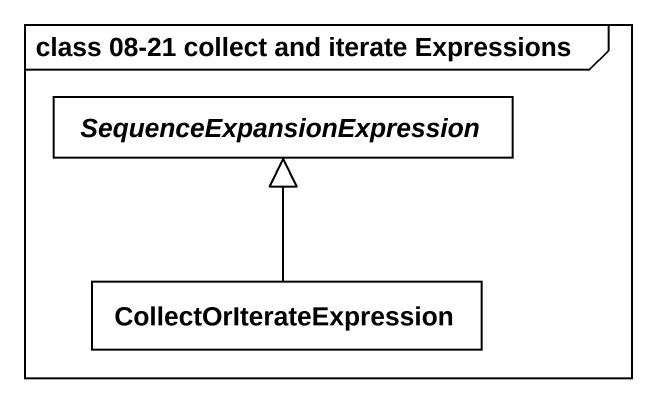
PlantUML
@startuml
mainframe class 08-21 collect and iterate Expressions
hide circle
hide empty members
abstract class SequenceExpansionExpression
class CollectOrIterateExpression
CollectOrIterateExpression -up-|> SequenceExpansionExpression
@enduml
